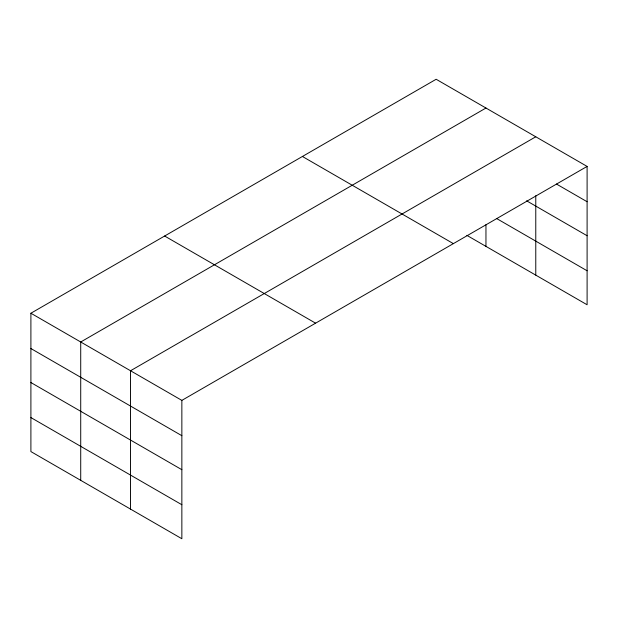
<?xml version="1.0" encoding="UTF-8"?>
<svg xmlns="http://www.w3.org/2000/svg" width="618" height="618" viewBox="0 0 618 618"><rect width="100%" height="100%" fill="white"/><g stroke="black" fill="none" stroke-linecap="round" stroke-linejoin="round"><path stroke-width="0.93" d="M30.9 313.233L181.854 400.387L181.854 538.734L30.9 451.58L30.9 313.233L436.146 79.266L587.1 166.42L587.1 304.767L466.86 235.35M485.957 108.026L80.719 341.993L80.719 480.34M535.775 136.787L130.529 370.754L130.529 509.101M181.854 400.387L587.1 166.42M556.47 184.048L587.1 201.731M526.644 200.827L587.1 235.736M496.748 218.602L587.1 270.769M302.411 156.478L453.373 243.631M164.627 236.022L315.589 323.175M30.9 348.537L181.854 435.69M30.9 382.542L181.854 469.695M30.9 417.575L181.854 504.728M535.775 195.713L535.775 275.134M485.957 224.651L485.957 246.373"/></g></svg>
